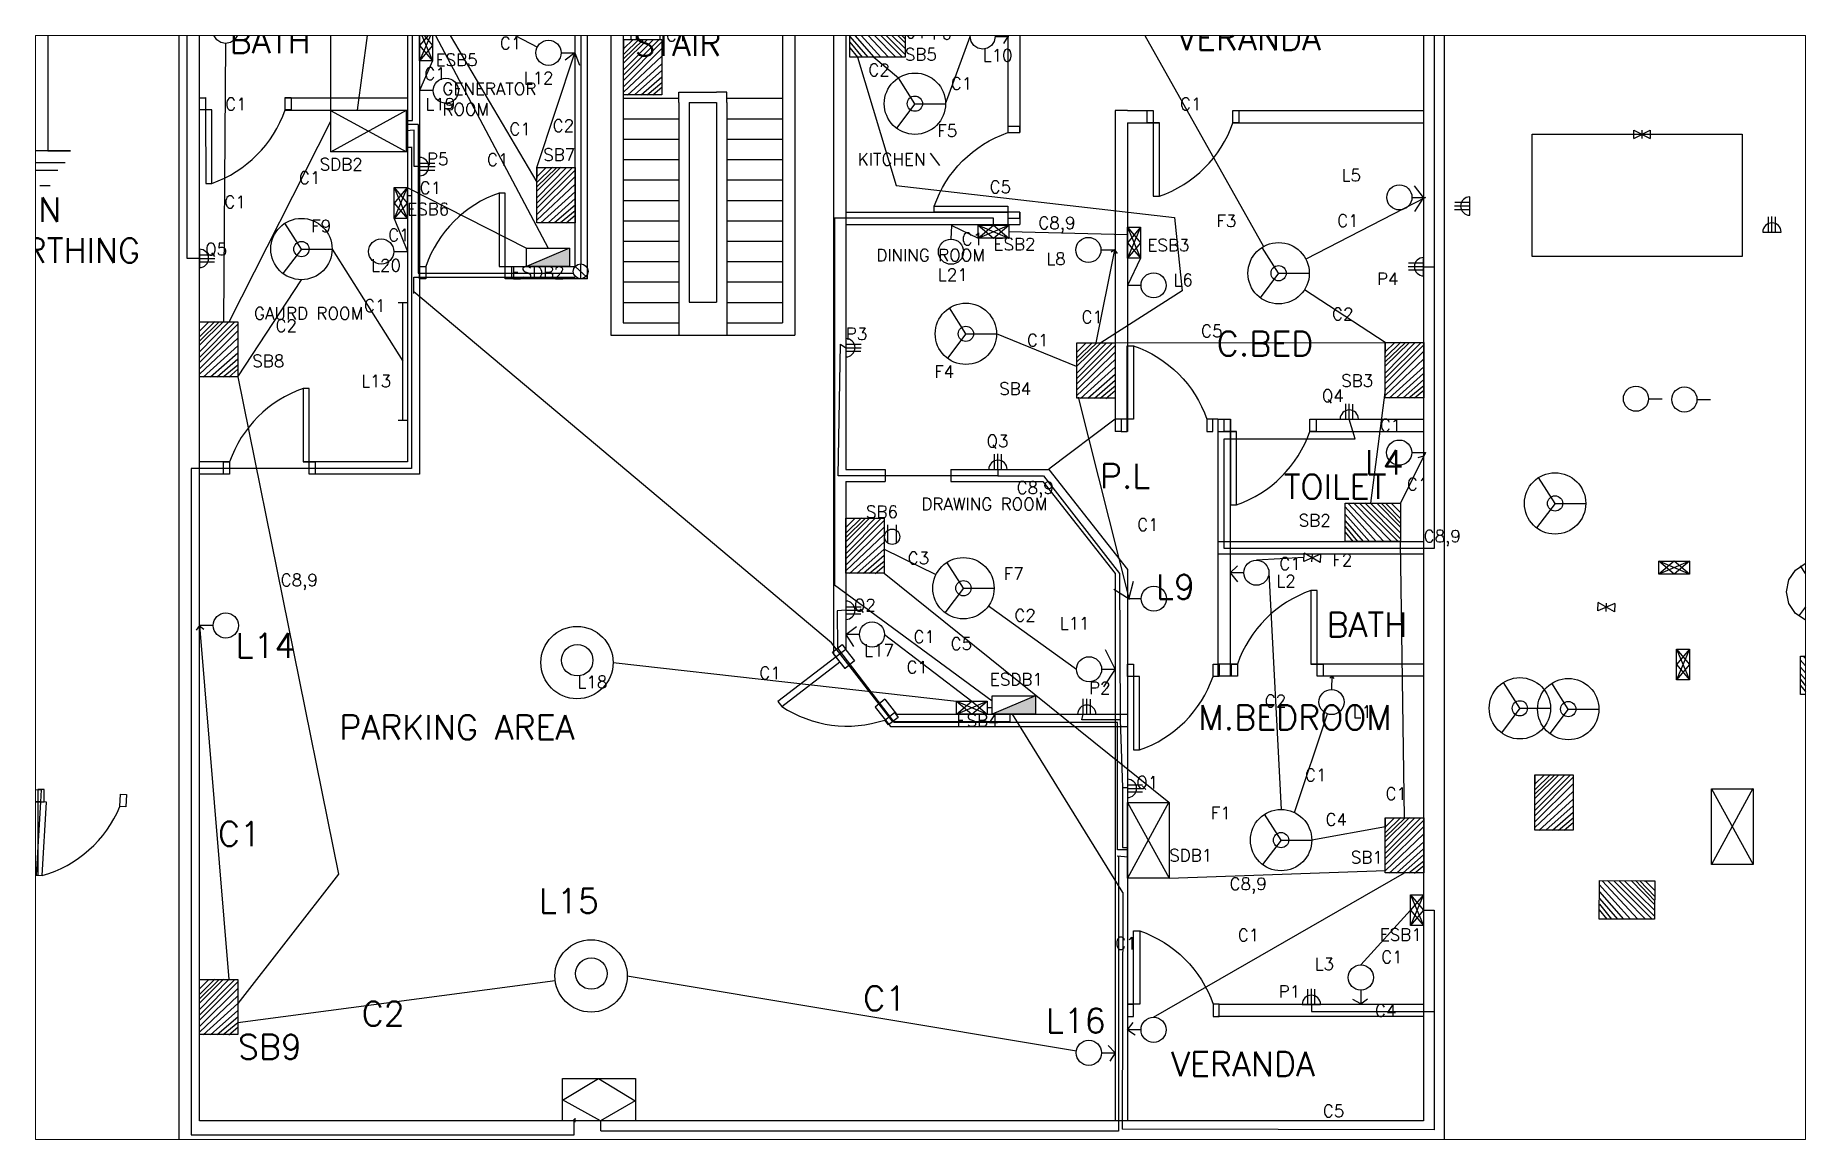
# Paper-space layout 'Layout1' of a CAD drawing. Header units: inches. Extents: x 0.3 to 15.9, y 0.3 to 10.
# The model-space entities are those that its viewports show. They can reach past a viewport. Long polylines and large blocks are cut down to what shows.
import ezdxf

# ---------------------------------------------------------------- set-up
doc = ezdxf.new("R2010")
doc.units = ezdxf.units.IN
doc.header["$LTSCALE"] = 20
doc.header["$MEASUREMENT"] = 0
doc.linetypes.add('HIDDEN', pattern=[0.375, 0.25, -0.125])
doc.linetypes.add('HIDDEN2', pattern=[0.1875, 0.125, -0.0625])
doc.layers.get('0').update_dxf_attribs({"color": 36})
for name, color, linetype in [('ASHADE', 7, 'Continuous'), ('Ceiling Fan', 30, 'Continuous'), ('Dimensions', 250, 'Continuous'), ('Door', 6, 'Continuous'), ('energy bulb', 92, 'Continuous'), ('fan', 10, 'Continuous'), ('Hidden', 1, 'HIDDEN'), ('HIDDEN2', 160, 'HIDDEN2'), ('power socket', 16, 'Continuous'), ('Texts', 250, 'Continuous')]:
    doc.layers.add(name, color=color, linetype=linetype)
doc.styles.get("Standard").update_dxf_attribs({"font": 'simplex.shx', "height": 12})

# ---------------------------------------------------------------- blocks, each defined once
blk = doc.blocks.new('Door1')
at = {"layer": 'Door'}
for p, q in [((42, 42), (39, 42)), ((39, 42), (39, 6)), ((42, 6), (42, 42)), ((0, 6), (3, 6)), ((0, 0), (0, 6)), ((3, 0), (0, 0)), ((3, 6), (3, 0)), ((39, 6), (42, 6)), ((42, 6), (45, 6)), ((42, 0), (42, 6)), ((45, 0), (42, 0)), ((45, 6), (45, 0))]:
    blk.add_line(p, q, dxfattribs=at)
blk.add_arc((58.14, -13.14), 58.37, 109.14509, 160.85491, dxfattribs=at)
blk = doc.blocks.new('A$C54104F71')
at = {"layer": 'Door', "rotation": 270}
blk.add_blockref('Door1', (0, 45), dxfattribs=at)
blk = doc.blocks.new('fan')
at = {"layer": 'Ceiling Fan'}
for q in [(-8.08, 12.68), (-9.06, -12), (15.03, 0)]:
    blk.add_line((0, 0), q, dxfattribs=at)
for radius in [15.03, 3.74]:
    blk.add_circle((0, 0), radius, dxfattribs=at)
blk = doc.blocks.new('light4')
at = {"layer": 'energy bulb'}
blk.add_line((6.67, 0), (0, 0), dxfattribs=at)
blk.add_circle((12.83, 0), 6.16, dxfattribs=at)
blk = doc.blocks.new('light3')
at = {"layer": 'energy bulb'}
for p, q in [((0, 2.24), (0, -2.24)), ((57.59, 2.24), (57.59, -2.24)), ((0, -0.06), (57.59, -0.06))]:
    blk.add_line(p, q, dxfattribs=at)

msp = doc.modelspace()

# ---------------------------------------------------------------- hatches: boundary and pattern name
h = msp.add_hatch(color=256)
h.set_gradient(color2=(0, 0, 0), one_color=1)
h.paths.add_polyline_path([(80.69, 328.75), (101.87, 328.75), (101.87, 337.69)])
h = msp.add_hatch(color=256)
h.set_gradient(color2=(0, 0, 0), one_color=1)
h.paths.add_polyline_path([(309.03, 109.33), (330.2, 109.33), (330.2, 118.27)])

# ---------------------------------------------------------------- linework, layer by layer
for p, q in [((-153.94, 519.72), (-153.94, 385.39)), ((-15.24, 405.36), (-15.24, 519.72)), ((28.35, 444.59), (34.71, 437.05)), ((34.71, 444.59), (28.35, 437.05)), ((28.35, 444.59), (34.71, 429.51)), ((34.71, 444.59), (28.35, 429.51)), ((239.1, 448.3), (254.4, 431.29)), ((239.19, 444.74), (251.03, 431.36)), ((240.51, 450.16), (258.11, 431.33)), ((243.21, 450.2), (261.82, 431.32)), ((246.27, 450.15), (264.92, 431.43)), ((248.78, 450.19), (266.18, 432.73)), ((251.54, 450.08), (266.18, 435.65)), ((254.71, 450.18), (266.34, 438.32)), ((256.82, 450.17), (266.15, 440.43)), ((259.08, 450.01), (266.4, 442.49)), ((261.85, 450), (266.21, 445.56)), ((275.36, 445.95), (275.36, 450.03)), ((275.36, 450.03), (283.49, 445.95)), ((279.43, 450.03), (279.43, 445.95)), ((283.49, 450.03), (283.49, 445.95)), ((34.71, 437.05), (28.35, 429.51)), ((28.35, 437.05), (34.71, 429.51)), ((128.23, 428.36), (140.06, 440.02)), ((128.23, 422.43), (145.64, 439.87)), ((128.23, 430.47), (137.95, 439.82)), ((128.24, 416.86), (147.06, 435.52)), ((128.28, 419.92), (146.95, 438.62)), ((128.33, 425.19), (142.73, 439.87)), ((128.36, 434.71), (128.36, 439.61)), ((128.38, 432.73), (135.88, 440.07)), ((128.38, 435.5), (132.81, 439.87)), ((239.12, 435.82), (242.9, 431.34)), ((239.23, 438.62), (245.18, 431.34)), ((239.24, 441.47), (247.98, 431.38)), ((128.29, 414.16), (147.06, 431.81)), ((130.15, 412.75), (147.12, 428.1)), ((133.71, 412.85), (147.05, 424.73)), ((136.98, 412.91), (147.05, 421.68)), ((139.83, 412.91), (147.09, 418.88)), ((142.63, 412.81), (147.11, 416.6)), ((-15.34, 405.21), (21.9, 384.97)), ((-15.2, 384.94), (21.84, 405.35)), ((623.36, 391.52), (623.36, 395.59)), ((623.36, 395.59), (631.49, 391.52)), ((627.43, 395.59), (627.43, 391.52)), ((631.49, 395.59), (631.49, 391.52)), ((-153.94, 385.39), (-169.64, 385.39)), ((-153.94, 385.39), (-142.71, 385.39)), ((-142.71, 385.39), (-153.94, 385.39)), ((28.35, 382.17), (28.35, 373.18)), ((-167.65, 379.69), (-145.37, 379.69)), ((-164.63, 375.99), (-148.97, 375.99)), ((28.35, 379.42), (35.81, 379.42)), ((28.35, 377.67), (35.89, 377.67)), ((28.35, 375.93), (35.75, 375.93)), ((85.79, 365.69), (97.62, 377.35)), ((85.79, 359.76), (103.2, 377.2)), ((85.79, 367.8), (95.5, 377.15)), ((85.84, 357.25), (104.51, 375.95)), ((85.89, 362.52), (100.28, 377.2)), ((85.91, 372.05), (85.91, 376.94)), ((85.94, 370.06), (93.44, 377.4)), ((85.94, 372.83), (90.37, 377.2)), ((-157.74, 368.48), (-152.73, 368.48)), ((15.87, 367.38), (22.24, 359.84)), ((22.24, 367.38), (15.87, 359.84)), ((15.87, 367.38), (22.24, 352.3)), ((22.24, 367.38), (15.87, 352.3)), ((85.8, 354.19), (104.62, 372.85)), ((85.85, 351.49), (104.62, 369.14)), ((87.7, 350.08), (104.67, 365.43)), ((22.24, 359.84), (15.87, 352.3)), ((15.87, 359.84), (22.24, 352.3)), ((91.27, 350.18), (104.61, 362.06)), ((94.53, 350.24), (104.6, 359.01)), ((97.39, 350.24), (104.65, 356.21)), ((543.06, 358.32), (535.52, 358.32)), ((543.06, 356.58), (535.6, 356.58)), ((543.06, 360.07), (535.66, 360.07)), ((543.06, 353.83), (543.06, 362.82)), ((100.18, 350.14), (104.66, 353.93)), ((302.07, 342.66), (309.61, 349.03)), ((302.07, 349.03), (309.61, 342.66)), ((302.07, 342.66), (317.16, 349.03)), ((302.07, 349.03), (317.16, 342.66)), ((309.61, 349.03), (317.16, 342.66)), ((309.61, 342.66), (317.16, 349.03)), ((375.23, 347.94), (381.6, 340.4)), ((381.6, 347.94), (375.23, 340.4)), ((375.23, 347.94), (381.6, 332.86)), ((381.6, 347.94), (375.23, 332.86)), ((689.39, 345.62), (689.39, 353.09)), ((691.14, 345.62), (691.14, 353.16)), ((692.88, 345.62), (692.88, 353.03)), ((381.6, 340.4), (375.23, 332.86)), ((375.23, 340.4), (381.6, 332.86)), ((686.64, 345.62), (695.63, 345.62)), ((-79.57, 337.2), (-79.57, 328.21)), ((-79.57, 334.45), (-72.11, 334.45)), ((-79.57, 332.7), (-72.03, 332.7)), ((-79.57, 330.96), (-72.17, 330.96)), ((101.87, 337.69), (80.69, 328.75)), ((520.39, 330.39), (512.99, 330.39)), ((520.39, 324.15), (520.39, 333.14)), ((520.39, 328.64), (512.85, 328.64)), ((520.39, 326.9), (512.93, 326.9)), ((-79.6, 290.11), (-67.77, 301.77)), ((-79.6, 284.18), (-62.19, 301.62)), ((-79.6, 292.22), (-69.89, 301.57)), ((-79.59, 278.61), (-60.77, 297.27)), ((-79.55, 281.66), (-60.88, 300.36)), ((-79.5, 286.94), (-65.11, 301.62)), ((-79.47, 296.46), (-79.47, 301.36)), ((-79.45, 294.48), (-71.95, 301.82)), ((-79.45, 297.25), (-75.02, 301.62)), ((-79.54, 275.9), (-60.77, 293.56)), ((-77.69, 274.5), (-60.72, 289.84)), ((-74.12, 274.6), (-60.78, 286.48)), ((237.23, 293.42), (237.23, 284.43)), ((237.23, 290.66), (244.69, 290.66)), ((237.23, 288.92), (244.77, 288.92)), ((237.23, 287.18), (244.63, 287.18)), ((350.35, 279.67), (362.17, 291.34)), ((350.35, 273.74), (367.76, 291.19)), ((350.35, 281.79), (360.06, 291.14)), ((350.36, 268.18), (369.18, 286.83)), ((350.4, 271.23), (369.07, 289.93)), ((350.45, 276.51), (364.84, 291.19)), ((350.47, 286.03), (350.47, 290.93)), ((350.5, 284.05), (358, 291.39)), ((350.5, 286.81), (354.93, 291.19)), ((501.59, 279.87), (513.42, 291.53)), ((501.59, 273.94), (519, 291.38)), ((501.59, 281.98), (511.3, 291.33)), ((501.6, 268.37), (520.42, 287.03)), ((501.64, 271.42), (520.31, 290.12)), ((501.69, 276.7), (516.08, 291.38)), ((501.72, 286.22), (501.72, 291.12)), ((501.74, 284.24), (509.24, 291.58)), ((501.74, 287.01), (506.17, 291.38)), ((-70.86, 274.66), (-60.79, 283.43)), ((-68, 274.66), (-60.74, 280.62)), ((-65.2, 274.56), (-60.73, 278.34)), ((350.41, 265.47), (369.18, 283.12)), ((352.26, 264.06), (369.23, 279.41)), ((501.65, 265.66), (520.42, 283.32)), ((503.5, 264.26), (520.47, 279.61)), ((355.83, 264.16), (369.17, 276.05)), ((359.09, 264.22), (369.16, 272.99)), ((361.94, 264.22), (369.21, 270.19)), ((507.07, 264.36), (520.41, 276.24)), ((510.33, 264.42), (520.4, 273.19)), ((513.19, 264.42), (520.45, 270.39)), ((364.74, 264.12), (369.22, 267.91)), ((482.24, 253.93), (482.24, 261.39)), ((483.98, 253.93), (483.98, 261.47)), ((485.73, 253.93), (485.73, 261.33)), ((515.98, 264.32), (520.46, 268.1)), ((479.49, 253.93), (488.48, 253.93)), ((310.04, 229.33), (310.04, 236.79)), ((311.79, 229.33), (311.79, 236.87)), ((313.53, 229.33), (313.53, 236.73)), ((307.29, 229.33), (316.28, 229.33)), ((481.89, 210.95), (497.19, 193.94)), ((483.3, 212.81), (500.91, 193.98)), ((486.01, 212.85), (504.62, 193.97)), ((489.06, 212.8), (507.71, 194.08)), ((491.58, 212.84), (508.97, 195.38)), ((494.34, 212.73), (508.98, 198.3)), ((497.51, 212.83), (509.14, 200.97)), ((499.62, 212.82), (508.94, 203.08)), ((501.88, 212.66), (509.2, 205.14)), ((503.86, 212.68), (508.76, 212.67)), ((504.65, 212.65), (509.01, 208.21)), ((237.19, 193.87), (249.02, 205.54)), ((237.19, 187.94), (254.6, 205.39)), ((237.19, 195.99), (246.9, 205.34)), ((237.2, 182.38), (256.02, 201.03)), ((237.24, 185.43), (255.91, 204.13)), ((237.29, 190.71), (251.68, 205.39)), ((237.32, 200.23), (237.32, 205.13)), ((237.34, 198.25), (244.84, 205.59)), ((237.34, 201.01), (241.77, 205.39)), ((257.78, 193.27), (257.78, 202.09)), ((262, 193.19), (262, 202.21)), ((481.98, 207.39), (493.83, 194.01)), ((482.03, 204.12), (490.78, 194.03)), ((482.03, 201.27), (487.97, 193.99)), ((237.25, 179.67), (256.02, 197.32)), ((239.11, 178.26), (256.07, 193.61)), ((481.92, 198.47), (485.69, 193.99)), ((242.67, 178.36), (256.01, 190.25)), ((245.94, 178.42), (256.01, 187.19)), ((248.79, 178.42), (256.05, 184.39)), ((461.63, 184.13), (461.83, 188.2)), ((469.74, 183.73), (461.83, 188.2)), ((465.68, 183.93), (465.88, 188)), ((469.94, 187.8), (469.74, 183.73)), ((643.22, 177.9), (635.68, 184.26)), ((643.22, 184.26), (635.68, 177.9)), ((650.76, 184.26), (635.68, 177.9)), ((650.76, 177.9), (635.68, 184.26)), ((650.76, 184.26), (643.22, 177.9)), ((650.76, 177.9), (643.22, 184.26)), ((251.59, 178.32), (256.06, 182.11)), ((237.23, 164.76), (237.23, 155.77)), ((237.23, 162.01), (244.69, 162.01)), ((237.23, 160.27), (244.77, 160.27)), ((237.23, 158.52), (244.63, 158.52)), ((605.81, 159.92), (606.01, 163.99)), ((613.93, 159.52), (606.01, 163.99)), ((609.87, 159.72), (610.07, 163.79)), ((614.13, 163.59), (613.93, 159.52)), ((644.38, 141.24), (650.74, 133.7)), ((650.74, 141.24), (644.38, 133.7)), ((644.38, 141.24), (650.74, 126.16)), ((650.74, 141.24), (644.38, 126.16)), ((650.74, 133.7), (644.38, 126.16)), ((644.38, 133.7), (650.74, 126.16)), ((705, 135.97), (720.3, 118.96)), ((705.09, 132.4), (716.93, 119.03)), ((706.41, 137.82), (724.01, 119)), ((709.12, 137.86), (727.72, 118.99)), ((705.02, 123.49), (708.8, 119)), ((705.13, 126.29), (711.08, 119.01)), ((705.14, 129.14), (713.88, 119.04)), ((291.49, 109.33), (299.03, 115.69)), ((291.49, 115.69), (299.03, 109.33)), ((291.49, 109.33), (306.57, 115.69)), ((291.49, 115.69), (306.57, 109.33)), ((299.03, 115.69), (306.57, 109.33)), ((299.03, 109.33), (306.57, 115.69)), ((330.2, 118.27), (309.03, 109.33)), ((353.59, 109.33), (353.59, 116.79)), ((355.33, 109.33), (355.33, 116.87)), ((357.08, 109.33), (357.08, 116.73)), ((350.84, 109.33), (359.83, 109.33)), ((574.9, 68.02), (586.73, 79.68)), ((574.9, 62.09), (592.31, 79.53)), ((574.9, 70.13), (584.61, 79.48)), ((574.95, 59.57), (593.62, 78.27)), ((575, 64.85), (589.39, 79.53)), ((575.03, 74.37), (575.03, 79.27)), ((575.05, 72.39), (582.55, 79.73)), ((575.05, 75.16), (579.48, 79.53)), ((375.23, 77.45), (375.23, 68.46)), ((375.23, 74.7), (382.69, 74.7)), ((375.23, 72.96), (382.77, 72.96)), ((375.23, 71.21), (382.63, 71.21)), ((574.91, 56.52), (593.73, 75.18)), ((574.96, 53.81), (593.73, 71.47)), ((661.52, 72.78), (681.93, 35.74)), ((681.78, 72.91), (661.55, 35.68)), ((375.28, 66.02), (395.69, 28.98)), ((395.54, 66.16), (375.31, 28.92)), ((576.81, 52.41), (593.78, 67.76)), ((580.38, 52.51), (593.72, 64.39)), ((583.64, 52.57), (593.71, 61.34)), ((501.59, 47.01), (513.42, 58.67)), ((501.59, 41.08), (519, 58.52)), ((501.59, 49.12), (511.3, 58.47)), ((501.6, 35.51), (520.42, 54.17)), ((501.64, 38.57), (520.31, 57.27)), ((501.69, 43.84), (516.08, 58.52)), ((501.72, 53.36), (501.72, 58.26)), ((501.74, 51.38), (509.24, 58.72)), ((501.74, 54.15), (506.17, 58.52)), ((586.5, 52.57), (593.76, 58.53)), ((589.3, 52.47), (593.77, 56.25)), ((501.65, 32.81), (520.42, 50.46)), ((503.5, 31.4), (520.47, 46.75)), ((507.07, 31.5), (520.41, 43.38)), ((510.33, 31.56), (520.41, 40.33)), ((513.19, 31.56), (520.45, 37.53)), ((515.99, 31.46), (520.46, 35.25)), ((607.87, 27.73), (625.47, 8.91)), ((610.58, 27.78), (629.19, 8.9)), ((613.63, 27.72), (632.28, 9.01)), ((616.15, 27.77), (633.54, 10.31)), ((618.91, 27.66), (633.55, 13.23)), ((622.08, 27.75), (633.71, 15.9)), ((624.19, 27.75), (633.51, 18.01)), ((626.45, 27.59), (633.77, 20.07)), ((628.43, 27.61), (633.33, 27.6)), ((629.21, 27.58), (633.58, 23.14)), ((513.97, 20.84), (520.33, 13.3)), ((520.33, 20.84), (513.97, 13.3)), ((513.97, 20.84), (520.33, 5.76)), ((520.33, 20.84), (513.97, 5.76)), ((606.46, 25.88), (621.76, 8.87)), ((606.55, 22.32), (618.4, 8.94)), ((606.6, 19.05), (615.35, 8.96)), ((520.33, 13.3), (513.97, 5.76)), ((513.97, 13.3), (520.33, 5.76)), ((606.49, 13.4), (610.26, 8.91)), ((606.6, 16.2), (612.54, 8.92)), ((-79.6, -32.22), (-67.78, -20.55)), ((-79.6, -38.15), (-62.19, -20.71)), ((-79.6, -30.11), (-69.89, -20.76)), ((-79.6, -43.71), (-60.77, -25.06)), ((-79.55, -40.66), (-60.89, -21.96)), ((-79.5, -35.38), (-65.11, -20.71)), ((-79.48, -25.86), (-79.48, -20.97)), ((-79.45, -27.84), (-71.96, -20.5)), ((-79.45, -25.08), (-75.03, -20.71)), ((463.63, -32.87), (463.63, -25.41)), ((465.38, -32.87), (465.38, -25.33)), ((467.12, -32.87), (467.12, -25.47)), ((-79.55, -46.42), (-60.77, -28.77)), ((-77.69, -47.83), (-60.72, -32.48)), ((460.88, -32.87), (469.87, -32.87)), ((-74.13, -47.73), (-60.78, -35.85)), ((-70.86, -47.67), (-60.79, -38.9)), ((-68.01, -47.67), (-60.75, -41.7)), ((-65.21, -47.77), (-60.73, -43.98)), ((98.29, -79.79), (116, -69.25)), ((116, -69.25), (134.06, -80.08)), ((117.06, -89.91), (98.43, -79.72)), ((134.06, -80.08), (117.06, -89.91))]:
    msp.add_line(p, q)
for points in [[(34.71, 444.59), (34.71, 429.51), (28.35, 429.51), (28.35, 444.59)], [(266.29, 450.1), (266.24, 431.28), (239.16, 431.35), (239.21, 450.18)], [(128.27, 439.94), (147.1, 439.94), (147.1, 412.86), (128.27, 412.86)], [(-15.24, 405.36), (21.82, 405.36), (21.82, 384.92), (-15.24, 384.92)], [(85.83, 377.27), (104.66, 377.27), (104.66, 350.19), (85.83, 350.19)], [(22.24, 367.38), (22.24, 352.3), (15.87, 352.3), (15.87, 367.38)], [(302.07, 349.03), (317.16, 349.03), (317.16, 342.66), (302.07, 342.66)], [(381.6, 347.94), (381.6, 332.86), (375.23, 332.86), (375.23, 347.94)], [(101.87, 328.75), (80.69, 328.75), (80.69, 337.69), (101.87, 337.69)], [(-79.56, 301.69), (-60.73, 301.69), (-60.73, 274.6), (-79.56, 274.6)], [(350.39, 291.25), (369.22, 291.25), (369.22, 264.17), (350.39, 264.17)], [(501.63, 291.45), (520.46, 291.45), (520.46, 264.36), (501.63, 264.36)], [(509.09, 212.75), (509.04, 193.93), (481.95, 194), (482, 212.83)], [(237.23, 205.45), (256.06, 205.45), (256.06, 178.37), (237.23, 178.37)], [(650.76, 177.9), (635.68, 177.9), (635.68, 184.26), (650.76, 184.26)], [(650.74, 141.24), (650.74, 126.16), (644.38, 126.16), (644.38, 141.24)], [(732.19, 137.77), (732.14, 118.94), (705.06, 119.01), (705.11, 137.84)], [(291.49, 115.69), (306.57, 115.69), (306.57, 109.33), (291.49, 109.33)], [(330.2, 109.33), (309.03, 109.33), (309.03, 118.27), (330.2, 118.27)], [(574.94, 79.6), (593.77, 79.6), (593.77, 52.51), (574.94, 52.51)], [(681.93, 72.82), (681.93, 35.75), (661.49, 35.75), (661.49, 72.82)], [(395.69, 66.06), (395.69, 29), (375.25, 29), (375.25, 66.06)], [(501.63, 58.59), (520.46, 58.59), (520.46, 31.51), (501.63, 31.51)], [(633.66, 27.68), (633.6, 8.85), (606.52, 8.93), (606.57, 27.75)], [(520.33, 20.84), (520.33, 5.76), (513.97, 5.76), (513.97, 20.84)], [(-79.56, -20.64), (-60.74, -20.64), (-60.74, -47.72), (-79.56, -47.72)]]:
    msp.add_lwpolyline(points, close=True)
for points in [[(275.36, 445.95), (283.49, 450.03)], [(623.36, 391.52), (631.49, 395.59)], [(469.94, 187.8), (461.63, 184.13)], [(614.13, 163.59), (605.81, 159.92)]]:
    msp.add_lwpolyline(points)
msp.add_circle((259.95, 196.31), 3.74)
for centre, start, end in [((28.35, 377.67), 270, 90), ((543.06, 358.32), 90, 270), ((691.14, 345.62), 0, 180), ((-79.57, 332.7), 270, 90), ((520.39, 328.64), 90, 270), ((237.23, 288.92), 270, 90), ((483.98, 253.93), 0, 180), ((311.79, 229.33), 0, 180), ((237.23, 160.27), 270, 90), ((355.33, 109.33), 0, 180), ((375.23, 72.96), 270, 90), ((465.38, -32.87), 0, 180)]:
    msp.add_arc(centre, 4.5, start, end)
at = {"layer": 'ASHADE'}
for p, q in [((369.23, 442.73), (375.23, 442.73)), ((316.55, 349.32), (322.55, 349.32)), ((372.13, 247.92), (369.23, 247.92)), ((375.23, 247.93), (375.15, 247.93)), ((256.59, 229.33), (256.59, 223.33)), ((288.74, 229.33), (288.74, 223.33)), ((236.86, 131.76), (236.79, 131.71)), ((241.44, 135.49), (236.86, 131.76)), ((256.28, 116.62), (251.63, 112.83))]:
    msp.add_line(p, q, dxfattribs=at)
at = {"layer": 'Dimensions'}
for p, q in [((22.35, 460.13), (22.35, 322.75)), ((28.35, 460.13), (28.35, 322.75)), ((-89.57, -89.87), (-89.57, 450.13)), ((-79.57, -89.87), (-79.57, 450.13)), ((104.63, 328.75), (104.63, 450.13)), ((110.63, 322.75), (110.63, 450.13)), ((122.03, 450.13), (122.03, 295.15)), ((128.03, 450.13), (128.03, 301.15)), ((206.23, 450.13), (206.23, 301.15)), ((212.23, 450.13), (212.23, 295.15)), ((231.23, 450.13), (231.23, 138.78)), ((237.23, 450.13), (237.23, 229.33)), ((316.55, 450.13), (316.55, 394.33)), ((322.55, 450.13), (322.55, 394.34)), ((369.23, 450.13), (369.23, 442.73)), ((375.23, 450.13), (375.23, 442.73)), ((520.43, 450.13), (520.43, -89.87)), ((530.43, 450.13), (530.43, -89.87)), ((-79.57, 411.36), (-76.57, 411.36)), ((-37.57, 411.36), (22.35, 411.36)), ((128.03, 411.15), (155.43, 411.15)), ((155.43, 409.18), (155.43, 414.18)), ((155.43, 414.18), (160.43, 414.18)), ((155.43, 409.18), (155.43, 301.15)), ((160.43, 414.18), (173.83, 414.18)), ((160.43, 409.18), (160.43, 311.19)), ((160.43, 409.18), (173.83, 409.18)), ((178.83, 414.18), (173.83, 414.18)), ((173.83, 409.18), (173.83, 311.19)), ((178.83, 409.18), (178.83, 414.18)), ((178.83, 411.15), (206.23, 411.15)), ((178.83, 409.18), (178.83, 301.15)), ((-37.62, 405.36), (22.35, 405.36)), ((128.03, 401.15), (155.43, 401.15)), ((178.83, 401.15), (206.23, 401.15)), ((375.23, 405.13), (369.23, 405.13)), ((369.23, 405.13), (369.23, 247.92)), ((375.23, 405.13), (387.91, 405.13)), ((375.23, 399.13), (390.91, 399.13)), ((375.23, 399.13), (375.23, 247.93)), ((426.89, 399.13), (520.43, 399.13)), ((426.91, 405.13), (520.43, 405.13)), ((128.03, 391.15), (155.43, 391.15)), ((178.83, 391.15), (206.23, 391.15)), ((128.03, 381.15), (155.43, 381.15)), ((178.83, 381.15), (206.23, 381.15)), ((128.03, 371.15), (155.43, 371.15)), ((178.83, 371.15), (206.23, 371.15)), ((128.03, 361.15), (155.43, 361.15)), ((178.83, 361.15), (206.23, 361.15)), ((316.55, 358.34), (316.55, 349.33)), ((128.03, 351.15), (155.43, 351.15)), ((178.83, 351.15), (206.23, 351.15)), ((237.23, 355.33), (316.55, 355.33)), ((237.23, 349.33), (316.55, 349.33)), ((322.55, 355.34), (322.55, 349.32)), ((128.03, 341.15), (155.43, 341.15)), ((178.83, 341.15), (206.23, 341.15)), ((128.03, 331.15), (155.43, 331.15)), ((178.83, 331.15), (206.23, 331.15)), ((22.35, 322.75), (22.35, 232.95)), ((28.35, 328.75), (31.35, 328.75)), ((28.35, 322.75), (28.35, 226.95)), ((70.35, 328.75), (104.63, 328.75)), ((128.03, 321.15), (155.43, 321.15)), ((178.83, 321.15), (206.23, 321.15)), ((128.03, 311.15), (155.43, 311.15)), ((160.43, 311.19), (173.83, 311.19)), ((178.83, 311.15), (206.23, 311.15)), ((122.03, 295.15), (122.03, 295.15)), ((122.03, 295.15), (212.23, 295.15)), ((128.03, 301.15), (155.43, 301.15)), ((155.43, 301.15), (155.43, 295.15)), ((178.83, 301.15), (178.83, 295.15)), ((178.83, 301.15), (206.23, 301.15)), ((369.23, 253.93), (336.65, 229.37)), ((375.23, 253.93), (369.23, 253.93)), ((419.63, 253.93), (414.15, 253.93)), ((419.63, 253.93), (425.68, 253.93)), ((419.63, 253.93), (419.63, 127.93)), ((425.63, 253.93), (425.63, 127.93)), ((464.68, 253.93), (520.43, 253.93)), ((419.63, 247.93), (428.68, 247.93)), ((464.67, 247.93), (520.43, 247.93)), ((-64.76, 232.95), (-79.57, 232.95)), ((-64.77, 226.95), (-79.57, 226.95)), ((22.35, 232.95), (-28.77, 232.95)), ((28.35, 226.95), (-25.77, 226.95)), ((237.23, 229.33), (256.59, 229.33)), ((288.74, 229.33), (336.68, 229.33)), ((336.65, 229.37), (336.68, 229.33)), ((336.68, 229.33), (375.23, 180.3)), ((237.23, 223.33), (256.59, 223.33)), ((237.23, 223.33), (237.23, 140.85)), ((288.74, 223.33), (333.77, 223.33)), ((333.77, 223.33), (369.23, 178.22)), ((419.63, 193.93), (520.43, 193.93)), ((419.63, 187.93), (520.43, 187.93)), ((369.23, 178.22), (369.23, -89.87)), ((375.23, 180.3), (375.23, -89.87)), ((237.23, 140.85), (241.43, 135.52)), ((231.23, 138.78), (236.79, 131.71)), ((429.17, 133.93), (419.63, 133.93)), ((520.43, 133.93), (465.17, 133.93)), ((429.17, 127.93), (419.63, 127.93)), ((520.43, 127.93), (468.17, 127.93)), ((251.63, 112.83), (259.1, 103.33)), ((256.28, 116.62), (262.02, 109.33)), ((262.02, 109.33), (316.55, 109.33)), ((316.55, 109.33), (375.23, 109.33)), ((259.1, 103.33), (316.55, 103.33)), ((316.55, 103.33), (375.23, 103.33)), ((378.27, -32.87), (375.23, -32.87)), ((520.43, -32.87), (420.27, -32.87)), ((520.43, -38.87), (419.63, -38.87)), ((-89.57, -99.87), (-89.57, -89.87)), ((520.43, -89.87), (-79.57, -89.87)), ((530.43, -89.87), (530.43, -99.87)), ((-79.57, -99.87), (-89.57, -99.87)), ((520.43, -99.87), (-79.57, -99.87)), ((530.43, -99.87), (520.43, -99.87))]:
    msp.add_line(p, q, dxfattribs=at)
at = {"layer": 'energy bulb'}
for p, q in [((146.22, 450.07), (146.22, 445.86)), ((166.69, 449.96), (166.69, 445.25))]:
    msp.add_line(p, q, dxfattribs=at)
for centre, radius in [((105.47, 134.62), 17.72), ((105.61, 135.77), 7.69), ((112.38, -18.94), 17.72), ((112.51, -17.78), 7.69)]:
    msp.add_circle(centre, radius, dxfattribs=at)
at = {"layer": 'fan'}
msp.add_lwpolyline([(573.61, 393.58), (676.49, 393.58), (676.49, 333.71), (573.61, 333.71)], close=True, dxfattribs=at)
at = {"layer": 'Hidden'}
for p, q in [((34.71, 444.59), (91.28, 337.69)), ((34.71, 429.51), (28.35, 414.91)), ((22.24, 367.38), (80.69, 337.69)), ((15.87, 352.3), (22.33, 336.06)), ((309.61, 352.48), (231.75, 352.48)), ((231.75, 352.48), (231.75, 224.73)), ((289.12, 348.81), (302.07, 342.66)), ((309.61, 349.03), (309.61, 352.48)), ((317.16, 345.84), (375.23, 344.49)), ((381.6, 332.86), (375.23, 319.5)), ((231.75, 224.73), (231.75, 172.69)), ((231.75, 172.69), (309.03, 115.88)), ((237.23, 160.27), (232.96, 160.05)), ((232.96, 160.05), (233.1, 141.63)), ((256.22, 148.41), (299.03, 115.69)), ((233.1, 141.63), (260.49, 105.93)), ((123.19, 134.62), (291.49, 115.69)), ((260.49, 105.93), (317.81, 105.7)), ((309.03, 112.51), (306.57, 112.51)), ((317.81, 105.7), (317.81, 109.33)), ((372.99, 21.88), (318.84, 109.33)), ((372.99, 21.88), (372.66, -93.97)), ((489.63, -13.54), (513.97, 13.3)), ((520.33, 13.3), (525.51, 13.33)), ((525.51, 13.33), (525.51, -94.39)), ((465.38, -32.87), (465.38, -36.3)), ((465.38, -36.3), (525.51, -36.3)), ((525.51, -94.39), (372.66, -93.97))]:
    msp.add_line(p, q, dxfattribs=at)
at = {"layer": 'HIDDEN2'}
for p, q in [((-85.58, 332.7), (-85.58, 462.72)), ((24.85, 400.23), (24.85, 466.22)), ((525.56, 465.04), (525.56, 402.03)), ((-2.06, 405.36), (4, 451.25)), ((85.94, 370.06), (37.74, 451.76)), ((48.14, 455.99), (86.05, 436.3)), ((107.45, 330.14), (107.45, 451.39)), ((131.87, 451.39), (131.87, 439.89)), ((134.5, 457.03), (134.5, 440.37)), ((-79.57, 444.17), (-77.89, 445.82)), ((-79.57, 444.17), (-77.98, 442.42)), ((146.1, 448.05), (146.1, 439.88)), ((266.21, 445.56), (275.36, 445.56)), ((316.55, 441.38), (313.78, 444.78)), ((379.23, 450.13), (441.99, 338.52)), ((-66.74, 438.01), (-67.77, 301.77)), ((286.13, 408.52), (298.14, 441.38)), ((316.55, 441.38), (314.51, 438.06)), ((85.83, 377.27), (104.35, 433.46)), ((104.35, 433.46), (99.68, 429.81)), ((104.35, 433.46), (106.75, 427.39)), ((242.9, 431.34), (261.85, 368.37)), ((251.03, 431.36), (263.02, 421.2)), ((-65.04, 301.69), (-15.24, 399.9)), ((21.78, 400.23), (24.85, 400.23)), ((525.56, 402.03), (525.56, 193.93)), ((25.68, 395.53), (21.82, 395.14)), ((22.49, 398.44), (27.71, 398.44)), ((25.68, 377.67), (25.68, 395.53)), ((27.71, 398.37), (27.71, 325.41)), ((21.69, 387.23), (24.66, 387.23)), ((24.44, 387.01), (24.44, 229.69)), ((283.24, 378.3), (278.68, 384.3)), ((28.35, 377.67), (25.68, 377.67)), ((261.85, 368.37), (398.34, 352.7)), ((520.43, 362.6), (515.88, 368.34)), ((22.23, 363.52), (24.64, 363.52)), ((521.36, 362.6), (462.71, 332.32)), ((520.43, 362.6), (515.88, 355.72)), ((398.34, 352.7), (402.09, 316.75)), ((-79.57, 332.7), (-85.58, 332.7)), ((-14.52, 337.29), (20.15, 282.3)), ((107.26, 329.97), (107.26, 322.83)), ((368.93, 336.83), (359.8, 291.25)), ((368.93, 336.83), (367.33, 335.73)), ((368.93, 336.83), (370.17, 335.05)), ((-60.73, 274.6), (-29.56, 322.26)), ((25.53, 315.49), (25.53, 323.46)), ((25.53, 323.46), (104.63, 323.46)), ((27.71, 325.41), (103.37, 325.41)), ((104.56, 328.74), (110.29, 323.53)), ((520.43, 328.64), (525.56, 328.64)), ((230.16, 144.24), (25.51, 316.27)), ((402.09, 316.75), (362.17, 291.34)), ((501.63, 291.45), (461.96, 317.23)), ((350.35, 279.67), (311.09, 295.74)), ((233.5, 226.16), (234.63, 290.66)), ((234.63, 290.66), (237.23, 288.92)), ((369.22, 291.25), (501.63, 291.45)), ((-60.73, 274.6), (-11.41, 30.89)), ((351.09, 264.68), (376.17, 165.47)), ((501.6, 268.37), (494.34, 212.73)), ((486.84, 244.27), (483.98, 253.93)), ((422.59, 190.61), (422.59, 244.27)), ((422.59, 244.27), (486.84, 244.27)), ((521.28, 237.54), (509.09, 212.75)), ((520.43, 235.81), (517.65, 235.02)), ((520.43, 235.81), (520.43, 233.03)), ((24.44, 229.69), (-83.7, 229.69)), ((-83.7, 229.69), (-83.7, -96.77)), ((311.79, 226.16), (233.5, 226.16)), ((311.79, 229.33), (311.79, 226.16)), ((311.79, 226.16), (334.04, 226.16)), ((334.04, 226.16), (371.41, 178.26)), ((511.04, 58.59), (509.04, 193.93)), ((525.56, 193.93), (525.56, 193.93)), ((525.56, 193.93), (525.56, 190.61)), ((256.01, 190.25), (281.38, 177.73)), ((525.56, 190.61), (422.59, 190.61)), ((461.73, 186.16), (438.46, 184.82)), ((256.06, 178.37), (395.54, 66.16)), ((371.41, 178.26), (371.73, 106.55)), ((376.14, 166.28), (378.17, 174.59)), ((425.63, 178.66), (429.16, 182.11)), ((425.63, 178.66), (429.16, 174.25)), ((444.62, 178.66), (450.54, 62.65)), ((376.14, 165.77), (368.66, 170.52)), ((307.15, 162.4), (350.28, 131.34)), ((-79.48, 152.81), (-81.25, 150.57)), ((-79.57, 152.7), (-77.37, 151.03)), ((-79.48, 152.81), (-65.11, -20.71)), ((237.23, 148.41), (242.5, 152.32)), ((237.23, 148.41), (240.97, 142.51)), ((260.51, 105.46), (230.16, 144.24)), ((369.23, 131.34), (364.42, 140.88)), ((369.27, 131.34), (363.5, 122.81)), ((475.5, 127.93), (474.44, 126.93)), ((475.5, 127.93), (476.45, 126.85)), ((370.32, 105.28), (260.59, 105.28)), ((352.87, 106.55), (353.59, 109.33)), ((371.73, 106.55), (352.87, 106.55)), ((370.32, 42.82), (370.32, 105.28)), ((371.73, 106.55), (372.8, 73.47)), ((457.05, 61.17), (473.32, 109.45)), ((372.8, 73.47), (375.23, 73.47)), ((372.8, 73.47), (372.8, 44.08)), ((501.74, 54.15), (465.58, 47.61)), ((372.8, 44.08), (375.23, 44.08)), ((375.53, 39.25), (370.28, 39.83)), ((375.35, 42.82), (370.32, 42.82)), ((370.87, 39.46), (370.87, -95.02)), ((-11.41, 30.89), (-60.72, -32.48)), ((388.06, -39.17), (511.04, 31.51)), ((395.69, 29), (501.65, 32.81)), ((-60.75, -41.7), (94.81, -21.25)), ((130.1, -18.94), (350.26, -55.6)), ((489.63, -32.53), (485.79, -30.53)), ((489.63, -32.53), (492.94, -30.08)), ((375.23, -45.33), (378.08, -41.78)), ((375.23, -45.33), (379, -47.77)), ((369.17, -56.61), (365.81, -53.05)), ((369.17, -56.61), (366.65, -60.71)), ((104.17, -96.77), (104.17, -89.06)), ((104.5, -90.53), (104.5, -88.71)), ((117.17, -94.9), (117.17, -90.09)), ((370.87, -95.02), (117.17, -95.02)), ((-83.7, -96.77), (104.17, -96.77))]:
    msp.add_line(p, q, dxfattribs=at)
at = {"layer": 'power socket'}
msp.add_line((116.81, -100.7), (116.81, -102.66), dxfattribs=at)
at = {"layer": 'Texts'}
msp.add_line((110.63, 322.75), (73.35, 322.75), dxfattribs=at)
msp.add_lwpolyline([(98.32, -69.28), (134.07, -69.28), (134.07, -89.87), (98.32, -89.87)], close=True, dxfattribs=at)
msp.add_circle((107.28, 326.34), 3.62, dxfattribs=at)

# ---------------------------------------------------------------- block references
for p in [(379.22, 451.16), (-79.57, 444.17), (28.35, 414.91), (375.23, 319.5), (425.63, 178.66), (375.37, 165.94), (-79.48, 152.81), (237.23, 148.41), (375.23, -45.33)]:
    msp.add_blockref('light4', p)
for p, rotation in [((317.13, 441.38), 180), ((104.35, 433.46), 180), ((521.36, 362.6), 180), ((289.12, 348.81), 268.4080972186979), ((22.33, 336.06), 180), ((368.93, 336.83), 180), ((637.29, 263.94), 180), ((661.03, 263.54), 180), ((521.28, 237.54), 180), ((369.27, 131.34), 180), ((475.51, 128.12), 269.0169865897296), ((489.63, -32.53), 90), ((369.17, -56.61), 180)]:
    msp.add_blockref('light4', p, dxfattribs=dict(rotation=rotation))
at = {"layer": 'Door'}
for name, p, rotation in [('A$C54104F71', (-79.57, 411.47), 270.0831470436744), ('Door1', (429.91, 405.16), 180), ('Door1', (467.68, 253.95), 180), ('Door1', (262.87, 107.75), 127.4992054725435), ('Door1', (420.21, 133.79), 180), ('A$C54104F71', (-160.19, 72.49), 266.7468566036144)]:
    msp.add_blockref(name, p, dxfattribs=dict(at, rotation=rotation))
at = {"layer": 'Door', "xscale": -1}
msp.add_blockref('A$C54104F71', (322.57, 352.34), dxfattribs=at)
at = {"layer": 'Door'}
for p in [(28.35, 322.75), (-67.77, 226.93), (426.17, 127.92)]:
    msp.add_blockref('Door1', p, dxfattribs=at)
at = {"layer": 'Door', "xscale": -1}
for p, rotation in [((372.15, 247.93), 270), ((-155.7, 72.36), 90), ((375.27, -38.84), 270)]:
    msp.add_blockref('A$C54104F71', p, dxfattribs=dict(at, rotation=rotation))
at = {"layer": 'fan'}
for p in [(271.1, 408.52), (-29.56, 337.29), (449.35, 325.42), (296.06, 295.74), (584.83, 212.63), (294.87, 171.08), (713.24, 169.35), (567.57, 112.21), (591.31, 111.81), (450.54, 47.61)]:
    msp.add_blockref('fan', p, dxfattribs=at)
at = {"layer": 'power socket', "rotation": 90}
msp.add_blockref('light3', (20.09, 253.5), dxfattribs=at)

# ---------------------------------------------------------------- texts
at = {"layer": 'Texts', "attachment_point": 1}
for s, insert, char_height, width in [('BATH', (-64.69, 445.34), 12, 62.7432), ('STAIR', (133.51, 443.95), 12, 68.024), ('C1', (135.91, 448.68), 6, 7.032), ('C1', (149.02, 445.08), 6, 6.6519), ('L22', (173.98, 448.05), 6, 15.4611), ('C1', (266.26, 446.69), 6, 13.4627), ('F6', (279.43, 445.95), 6, 10.4874), ('VERANDA', (399.67, 446.69), 12, 88.9775), ('C1', (67.67, 441.17), 6, 13.4627), ('SB5', (266.18, 435.65), 6, 21.5782), ('L10', (304.3, 435.22), 6, 15.1194), ('C1', (30.65, 426.19), 6, 13.4627), ('ESB5', (36.19, 433), 6, 2.7998), ('C2', (248.27, 428.06), 6, 12.3897), ('GENERATOR ROOM', (39.51, 418.81), 6, 56.4324), ('L12', (79.33, 424.15), 6, 25.3011), ('C1', (288.66, 421.43), 6, 13.4627), ('C1', (-66.94, 411.32), 6, 8.9154), ('L19', (31.17, 411.29), 6, 7.0285), ('C1', (401.02, 411.38), 6, 13.549), ('C1', (72.35, 399.11), 6, 13.4627), ('C2', (93.56, 400.73), 6, 7.7636), ('F5', (282.09, 398.26), 6, 22.9567), ('SDB2', (-20.62, 381.79), 6, 38.6172), ('P5', (31.96, 384.46), 6, 9.4487), ('C1', (61.37, 384.07), 6, 13.4627), ('SB7', (88.89, 386.54), 6, 15.7711), ('KITCHEN', (243.13, 384.3), 6, 40.1148), ('C1', (-30.8, 375.23), 6, 13.4627), ('L5', (480.2, 376.5), 6, 28.3275), ('C1', (28.35, 370.28), 6, 13.4627), ('C5', (307.68, 370.75), 6, 15.8454), ('MAIN EARTHING', (-184.25, 362.59), 12, 54.5869), ('C1', (-67.35, 363.39), 6, 13.4627), ('ESB6', (22.24, 359.84), 6, 19.7753), ('F9', (-24.78, 351.55), 6, 18.5667), ('C1', (12.92, 347.18), 6, 13.4627), ('C8,9', (331.56, 353.1), 6, 10.3749), ('F3', (418.86, 354.12), 6, 40.3579), ('C1', (478.04, 354.2), 6, 17.8891), ('Q5', (-76.76, 340.24), 6, 9.2318), ('C1', (294.01, 345.21), 6, 20.2367), ('ESB2', (309.61, 342.66), 6, 25.868), ('ESB3', (385.06, 342.18), 6, 14.9201), ('L20', (4.59, 332.34), 6, 17.7554), ('DINING ROOM', (252.15, 337.29), 6, 87.7235), ('L8', (335.48, 335.51), 6, 25.8545), ('ESDB2', (73.35, 328.75), 6, 48.6812), ('L21', (282.35, 327.69), 6, 10.746), ('L6', (397.79, 325.17), 6, 25.2163), ('P4', (497.56, 325.68), 6, 22.8653), ('C1', (1.08, 312.54), 6, 12.247), ('GAURD ROOM', (-52.81, 308.75), 6, 68.0042), ('C1', (352.7, 306.99), 6, 20.2367), ('C2', (475.53, 308.41), 6, 15.7637), ('C2', (-42.32, 302.75), 6, 22.5725), ('P3', (237.23, 298.75), 6, 21.4143), ('C1', (326, 295.64), 6, 20.2367), ('C5', (411.32, 300.12), 6, 7.6898), ('C.BED', (419.01, 296.9), 12, 82.6179), ('SB8', (-53.66, 285.42), 6, 27.8843), ('F4', (280.59, 280.24), 6, 31.7855), ('L13', (-0.26, 275.63), 6, 28.61), ('SB4', (312.37, 271.88), 6, 50.1876), ('SB3', (480.01, 275.8), 6, 18.8325), ('Q4', (470.5, 268.38), 6, 15.2333), ('C1', (498.93, 253.93), 6, 13.4627), ('Q3', (306.19, 246.16), 6, 19.1569), ('P.L', (361.73, 232.05), 12, 50.118), ('TOILET', (451.82, 226.85), 12, 57.2202), ('C8,9', (320.93, 223.33), 6, 12.6392), ('C1', (512.2, 225.08), 6, 20.2367), ('SB6', (247.11, 211.51), 6, 17.0537), ('DRAWING ROOM', (274.28, 215.29), 6, 61.5127), ('C1', (380.03, 205.26), 6, 20.2367), ('C8,9', (520.43, 199.56), 6, 15.3305), ('C3', (267.57, 188.83), 6, 10.1398), ('C1', (449.66, 186.08), 6, 20.2367), ('C8,9', (-39.76, 178.09), 6, 12.3871), ('Q2', (241.16, 165.77), 6, 13.6631), ('C2', (319.84, 160.75), 6, 13.8029), ('BATH', (472.85, 159.23), 12, 45.5647), ('L14', (-61.82, 148.99), 12, 30.8956), ('C1', (270.39, 150.28), 6, 13.4627), ('C5', (288.57, 146.87), 6, 15.5241), ('C1', (194.82, 132.57), 6, 13.4627), ('C1', (266.95, 135.38), 6, 13.4627), ('L18', (105.71, 128.09), 6, 61.2426), ('P2', (356.43, 125.18), 6, 12.7957), (' M.BEDROOM', (410.06, 113.71), 12, 94.9173), ('C2', (442.55, 118.85), 6, 17.2648), ('PARKING AREA', (-10.96, 108.87), 12, 233.3159), ('ESB4', (291.49, 109.33), 6, 21.9889), ('Q1', (379.6, 78.99), 6, 9.2289), ('C1', (462.23, 82.55), 6, 20.2367), ('C1', (501.7, 73.4), 6, 13.4627), ('C4', (472.31, 60.74), 6, 14.0595), ('C1', (-70.53, 56.68), 12, 18.3133), ('C8,9', (425.28, 29.18), 6, 12.3871), ('L15', (86.88, 23.89), 12, 55.9277), ('C1', (369.23, 0.02), 6, 9.7069), ('C1', (429.32, 4.1), 6, 20.2367), ('C1', (499.61, -6.61), 6, 9.7069), ('C1', (245.73, -23.94), 12, 18.3133), ('C2', (-0.06, -31.47), 12, 17.0962), ('C4', (496.56, -32.87), 6, 7.2096), ('SB9', (-60.74, -47.72), 12, 37.3642), ('VERANDA', (396.69, -56.09), 12, 74.702), ('C5', (470.98, -82.08), 6, 21.1253), ('{\\H0.5x;2 GI PIPE CONTAINING INCOMING} {\\H0.5x;LINE}', (91.24, -101.78), 12, 50.6551)]:
    msp.add_mtext(s, dxfattribs=dict(at, insert=insert, char_height=char_height, width=width))
at = {"layer": 'Texts', "ltscale": 0.5, "attachment_point": 1}
for s, insert, char_height, width in [('L4', (491.6, 238.78), 12, 11.2879), ('SB2', (459.2, 207.28), 6, 22.7567), ('F2', (475.67, 187.93), 6, 21.726), ('F7', (314.6, 181.19), 6, 24.9214), ('L9', (389.29, 177.73), 12, 21.1932), ('L2', (448.23, 177.55), 6, 19.9334), ('L11', (342.08, 156.91), 6, 27.1828), ('L17', (246.23, 143.59), 6, 24.9536), ('ESDB1', (307.81, 129.41), 6, 27.6479), ('L1', (485.6, 113.52), 6, 14.5574), ('F1', (416.1, 63.95), 6, 19.4127), ('SDB1', (395.69, 43.16), 6, 26.2677), ('SB1', (484.71, 42.2), 6, 12.2413), ('ESB1', (498.91, 4.32), 6, 26.5942), ('L3', (467, -10.08), 6, 22.6254), ('P1', (449.33, -23.57), 6, 16.0444), ('L16', (335.28, -34.83), 12, 30.5534)]:
    msp.add_mtext(s, dxfattribs=dict(at, insert=insert, char_height=char_height, width=width))

psp = doc.layouts.get("Layout1")

# ---------------------------------------------------------------- viewports
at = {"layer": 'Dimensions'}
psp.add_viewport(center=(8.081, 5.135), size=(15.62, 9.7425), view_center_point=(273.807, 171.394), view_height=541.12434, dxfattribs=at)

doc.saveas('drawing.dxf')
